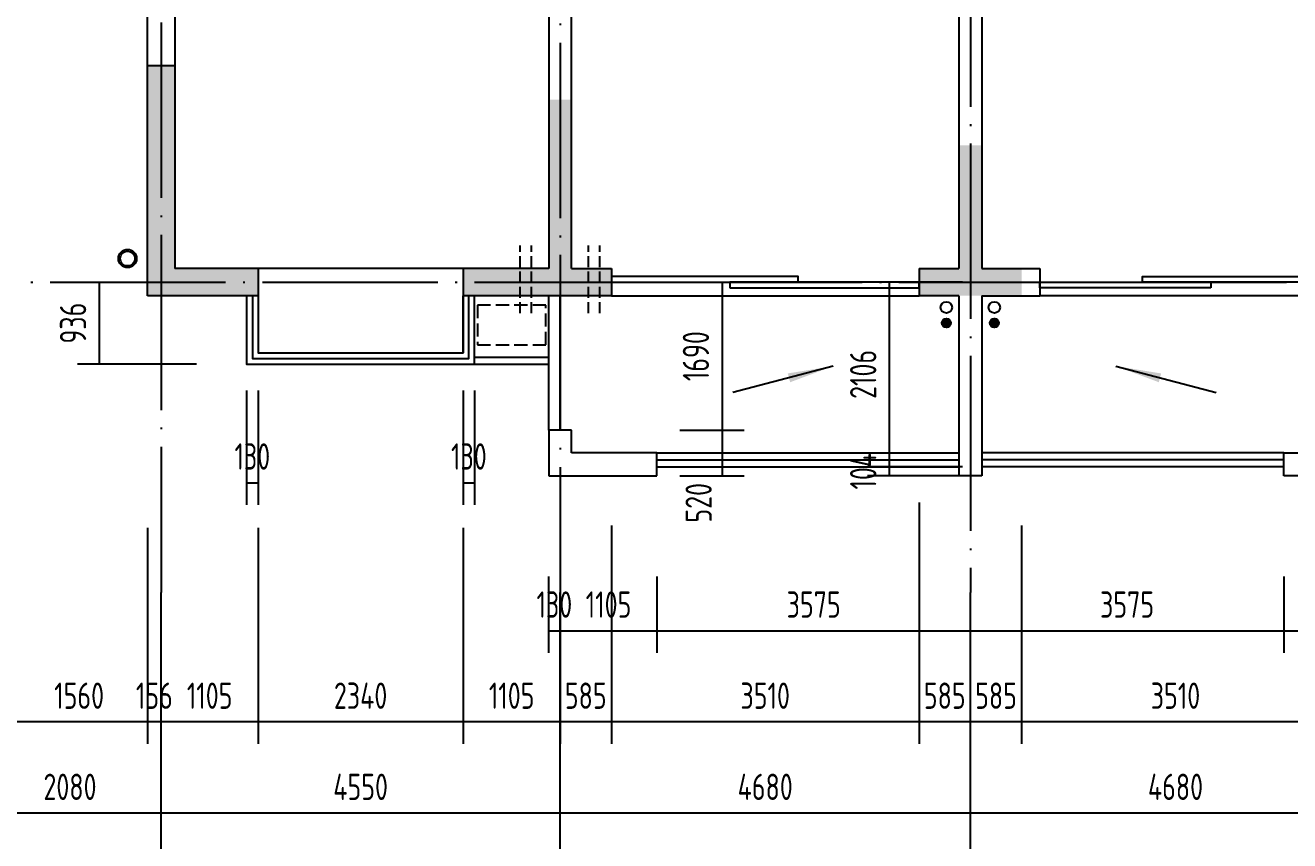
# Model space of a CAD drawing. Extents: x -726032 to 135930, y -151624 to 587044.
# Drawn here: x -688614 to -674191, y 489048 to 498352 of the extents above; entities that cross this region are included whole.
import ezdxf

# ---------------------------------------------------------------- set-up
doc = ezdxf.new("R2010")
doc.units = 0
doc.header["$LTSCALE"] = 1000
doc.header["$MEASUREMENT"] = 0
doc.linetypes.add('DASH', pattern=[0.35, 0.25, -0.1])
doc.linetypes.add('DOTE', pattern=[2.42, 2, -0.2, 0.02, -0.2])
doc.layers.get('0').update_dxf_attribs({"linetype": 'CONTINUOUS'})
doc.layers.get('DEFPOINTS').update_dxf_attribs({"color": 1, "linetype": 'CONTINUOUS'})
for name, color, linetype in [('AXIS', 245, 'CONTINUOUS'), ('COLUMN', 170, 'CONTINUOUS'), ('DOTE', 8, 'DOTE'), ('GROUND', 45, 'CONTINUOUS'), ('PUB_DIM', 245, 'CONTINUOUS'), ('ROOF', 4, 'CONTINUOUS'), ('WALL', 255, 'CONTINUOUS'), ('WINDOW', 155, 'CONTINUOUS'), ('空调', 245, 'CONTINUOUS'), ('雨水管', 20, 'CONTINUOUS')]:
    doc.layers.add(name, color=color, linetype=linetype)
doc.styles.add('DIM_FONT', font='isocp.shx', dxfattribs={"width": 0.8})
doc.dimstyles.new('AXIS', dxfattribs={"dimtxt": 300, "dimasz": 1, "dimexe": 250, "dimexo": 300, "dimgap": 150, "dimtad": 1, "dimdec": 0, "dimzin": 0, "dimdsep": 46, "dimtxsty": 'DIM_FONT', "dimcen": 0.09, "dimse1": 1, "dimse2": 1, "dimclrt": 142, "dimadec": 0, "dimazin": 0, "dimtfac": 1, "dimtdec": 0, "dimtix": 1, "dimtmove": 2, "dimatfit": 3, "dimfxl": 1, "dimtolj": 1, "dimtzin": 0, "dimarcsym": 0})
doc.dimstyles.new('DIMA', dxfattribs={"dimtxt": 300, "dimasz": 1, "dimexe": 250, "dimexo": 300, "dimgap": 150, "dimtad": 1, "dimdec": 0, "dimzin": 0, "dimdsep": 46, "dimtxsty": 'DIM_FONT', "dimcen": 0.09, "dimse1": 1, "dimclrt": 142, "dimadec": 0, "dimazin": 0, "dimtfac": 1, "dimtdec": 0, "dimtix": 1, "dimtmove": 2, "dimatfit": 3, "dimfxl": 1, "dimtolj": 1, "dimtzin": 0, "dimarcsym": 0})
doc.dimstyles.new('DIMB', dxfattribs={"dimtxt": 300, "dimasz": 1, "dimexe": 250, "dimexo": 300, "dimgap": 150, "dimtad": 1, "dimdec": 0, "dimzin": 0, "dimdsep": 46, "dimtxsty": 'DIM_FONT', "dimcen": 0.09, "dimse2": 1, "dimclrt": 142, "dimadec": 0, "dimazin": 0, "dimtfac": 1, "dimtdec": 0, "dimtix": 1, "dimtmove": 2, "dimatfit": 3, "dimfxl": 1, "dimtolj": 1, "dimtzin": 0, "dimarcsym": 0})
doc.dimstyles.new('DIMN', dxfattribs={"dimtxt": 300, "dimasz": 1, "dimexe": 250, "dimexo": 300, "dimgap": 150, "dimtad": 1, "dimdec": 0, "dimzin": 0, "dimdsep": 46, "dimtxsty": 'DIM_FONT', "dimcen": 0.09, "dimclrt": 142, "dimadec": 0, "dimazin": 0, "dimtfac": 1, "dimtdec": 0, "dimtix": 1, "dimtmove": 2, "dimatfit": 3, "dimfxl": 1, "dimtolj": 1, "dimtzin": 0, "dimarcsym": 0})

# ---------------------------------------------------------------- blocks, each defined once
blk = doc.blocks.new('*D510')
at = {"layer": 'AXIS', "color": 0, "lineweight": -2, "transparency": 16777216}
for p, q in [((-711920, 491580), (-711920, 488073)), ((-643241, 491580), (-643241, 488073)), ((-643242, 488323), (-711919, 488323))]:
    blk.add_line(p, q, dxfattribs=at)
at = {"layer": 'AXIS', "color": 0, "transparency": 16777216}
for points in [[(-711919, 488323), (-711919, 488323), (-711920, 488323)], [(-643242, 488323), (-643242, 488323), (-643241, 488323)]]:
    blk.add_solid(points, dxfattribs=at)
at = {"layer": 'DEFPOINTS', "color": 0, "transparency": 16777216}
for p in [(-711920, 491880), (-643241, 491880), (-711920, 488323)]:
    blk.add_point(p, dxfattribs=at)
at = {"layer": 'AXIS', "color": 142, "transparency": 16777216, "insert": (-677580, 488623), "char_height": 300, "attachment_point": 5, "style": 'DIM_FONT'}
blk.add_mtext('\\A1;68679', dxfattribs=at)
blk = doc.blocks.new('*D3302')
at = {"layer": 'AXIS', "color": 0, "lineweight": -2, "transparency": 16777216}
blk.add_line((-673155, 489363), (-677833, 489363), dxfattribs=at)
at = {"layer": 'AXIS', "color": 0, "transparency": 16777216}
for points in [[(-677833, 489363), (-677833, 489363), (-677834, 489363)], [(-673155, 489363), (-673155, 489363), (-673154, 489363)]]:
    blk.add_solid(points, dxfattribs=at)
at = {"layer": 'DEFPOINTS', "color": 0, "transparency": 16777216}
for p in [(-677834, 491880), (-673154, 491880), (-677834, 489363)]:
    blk.add_point(p, dxfattribs=at)
at = {"layer": 'AXIS', "color": 142, "transparency": 16777216, "insert": (-675494, 489663), "char_height": 300, "attachment_point": 5, "style": 'DIM_FONT'}
blk.add_mtext('\\A1;4680', dxfattribs=at)
blk = doc.blocks.new('*D986')
at = {"layer": 'DEFPOINTS', "color": 0, "transparency": 16777216}
for p in [(-677249, 492946), (-673739, 492946), (-677249, 490403)]:
    blk.add_point(p, dxfattribs=at)
at = {"layer": 'PUB_DIM', "color": 0, "lineweight": -2, "transparency": 16777216}
for p, q in [((-677249, 492646), (-677249, 490153)), ((-673739, 492646), (-673739, 490153)), ((-673740, 490403), (-677248, 490403))]:
    blk.add_line(p, q, dxfattribs=at)
at = {"layer": 'PUB_DIM', "color": 0, "transparency": 16777216}
for points in [[(-677248, 490403), (-677248, 490403), (-677249, 490403)], [(-673740, 490403), (-673740, 490403), (-673739, 490403)]]:
    blk.add_solid(points, dxfattribs=at)
at = {"layer": 'PUB_DIM', "color": 142, "transparency": 16777216, "insert": (-675494, 490703), "char_height": 300, "attachment_point": 5, "style": 'DIM_FONT'}
blk.add_mtext('\\A1;3510', dxfattribs=at)
blk = doc.blocks.new('*D2240')
at = {"layer": 'DEFPOINTS', "color": 0, "transparency": 16777216}
for p in [(-677834, 492363), (-674259, 492363), (-674259, 491443)]:
    blk.add_point(p, dxfattribs=at)
at = {"layer": 'PUB_DIM', "color": 0, "lineweight": -2, "transparency": 16777216}
for p, q in [((-674259, 492063), (-674259, 491193)), ((-677833, 491443), (-674260, 491443))]:
    blk.add_line(p, q, dxfattribs=at)
at = {"layer": 'PUB_DIM', "color": 0, "transparency": 16777216}
for points in [[(-677833, 491443), (-677833, 491443), (-677834, 491443)], [(-674260, 491443), (-674260, 491443), (-674259, 491443)]]:
    blk.add_solid(points, dxfattribs=at)
at = {"layer": 'PUB_DIM', "color": 142, "transparency": 16777216, "insert": (-676046, 491743), "char_height": 300, "attachment_point": 5, "style": 'DIM_FONT'}
blk.add_mtext('\\A1;3575', dxfattribs=at)
blk = doc.blocks.new('*D3309')
at = {"layer": 'AXIS', "color": 0, "lineweight": -2, "transparency": 16777216}
blk.add_line((-687065, 489363), (-689143, 489363), dxfattribs=at)
at = {"layer": 'AXIS', "color": 0, "transparency": 16777216}
for points in [[(-689143, 489363), (-689143, 489363), (-689144, 489363)], [(-687065, 489363), (-687065, 489363), (-687064, 489363)]]:
    blk.add_solid(points, dxfattribs=at)
at = {"layer": 'DEFPOINTS', "color": 0, "transparency": 16777216}
for p in [(-689144, 491880), (-687064, 491880), (-689144, 489363)]:
    blk.add_point(p, dxfattribs=at)
at = {"layer": 'AXIS', "color": 142, "transparency": 16777216, "insert": (-688104, 489663), "char_height": 300, "attachment_point": 5, "style": 'DIM_FONT'}
blk.add_mtext('\\A1;2080', dxfattribs=at)
blk = doc.blocks.new('*D999')
at = {"layer": 'DEFPOINTS', "color": 0, "transparency": 16777216}
for p in [(-688780, 492920), (-687220, 492920), (-688780, 490403)]:
    blk.add_point(p, dxfattribs=at)
at = {"layer": 'PUB_DIM', "color": 0, "lineweight": -2, "transparency": 16777216}
for p, q in [((-688780, 492620), (-688780, 490153)), ((-687220, 492620), (-687220, 490153)), ((-687221, 490403), (-688779, 490403))]:
    blk.add_line(p, q, dxfattribs=at)
at = {"layer": 'PUB_DIM', "color": 0, "transparency": 16777216}
for points in [[(-688779, 490403), (-688779, 490403), (-688780, 490403)], [(-687221, 490403), (-687221, 490403), (-687220, 490403)]]:
    blk.add_solid(points, dxfattribs=at)
at = {"layer": 'PUB_DIM', "color": 142, "transparency": 16777216, "insert": (-688000, 490703), "char_height": 300, "attachment_point": 5, "style": 'DIM_FONT'}
blk.add_mtext('\\A1;1560', dxfattribs=at)
blk = doc.blocks.new('*D3710')
at = {"layer": 'DEFPOINTS', "color": 0, "transparency": 16777216}
for p in [(-677834, 493206), (-677249, 492946), (-677834, 490403)]:
    blk.add_point(p, dxfattribs=at)
at = {"layer": 'PUB_DIM', "color": 0, "lineweight": -2, "transparency": 16777216}
for p, q in [((-677249, 492646), (-677249, 490153)), ((-677835, 490403), (-677836, 490403)), ((-677249, 490403), (-677834, 490403)), ((-677248, 490403), (-677247, 490403))]:
    blk.add_line(p, q, dxfattribs=at)
at = {"layer": 'PUB_DIM', "color": 0, "transparency": 16777216}
for points in [[(-677835, 490403), (-677835, 490403), (-677834, 490403)], [(-677248, 490403), (-677248, 490403), (-677249, 490403)]]:
    blk.add_solid(points, dxfattribs=at)
at = {"layer": 'PUB_DIM', "color": 142, "transparency": 16777216, "insert": (-677541, 490703), "char_height": 300, "attachment_point": 5, "style": 'DIM_FONT'}
blk.add_mtext('\\A1;585', dxfattribs=at)
blk = doc.blocks.new('*D2251')
at = {"layer": 'DEFPOINTS', "color": 0, "transparency": 16777216}
for p in [(-678419, 493206), (-677834, 493206), (-678419, 490403)]:
    blk.add_point(p, dxfattribs=at)
at = {"layer": 'PUB_DIM', "color": 0, "lineweight": -2, "transparency": 16777216}
for p, q in [((-678419, 492906), (-678419, 490153)), ((-678420, 490403), (-678421, 490403)), ((-677834, 490403), (-678419, 490403)), ((-677833, 490403), (-677832, 490403))]:
    blk.add_line(p, q, dxfattribs=at)
at = {"layer": 'PUB_DIM', "color": 0, "transparency": 16777216}
for points in [[(-678420, 490403), (-678420, 490403), (-678419, 490403)], [(-677833, 490403), (-677833, 490403), (-677834, 490403)]]:
    blk.add_solid(points, dxfattribs=at)
at = {"layer": 'PUB_DIM', "color": 142, "transparency": 16777216, "insert": (-678126, 490703), "char_height": 300, "attachment_point": 5, "style": 'DIM_FONT'}
blk.add_mtext('\\A1;585', dxfattribs=at)
blk = doc.blocks.new('*D1006')
at = {"layer": 'DEFPOINTS', "color": 0, "transparency": 16777216}
for p in [(-682514, 492946), (-681929, 492946), (-682514, 490403)]:
    blk.add_point(p, dxfattribs=at)
at = {"layer": 'PUB_DIM', "color": 0, "lineweight": -2, "transparency": 16777216}
for p, q in [((-682514, 492646), (-682514, 490153)), ((-681929, 492646), (-681929, 490153)), ((-682515, 490403), (-682516, 490403)), ((-681929, 490403), (-682514, 490403)), ((-681928, 490403), (-681927, 490403))]:
    blk.add_line(p, q, dxfattribs=at)
at = {"layer": 'PUB_DIM', "color": 0, "transparency": 16777216}
for points in [[(-682515, 490403), (-682515, 490403), (-682514, 490403)], [(-681928, 490403), (-681928, 490403), (-681929, 490403)]]:
    blk.add_solid(points, dxfattribs=at)
at = {"layer": 'PUB_DIM', "color": 142, "transparency": 16777216, "insert": (-682221, 490703), "char_height": 300, "attachment_point": 5, "style": 'DIM_FONT'}
blk.add_mtext('\\A1;585', dxfattribs=at)
blk = doc.blocks.new('*D2252')
at = {"layer": 'DEFPOINTS', "color": 0, "transparency": 16777216}
for p in [(-682514, 492363), (-681409, 492363), (-681409, 491443)]:
    blk.add_point(p, dxfattribs=at)
at = {"layer": 'PUB_DIM', "color": 0, "lineweight": -2, "transparency": 16777216}
for p, q in [((-681409, 492063), (-681409, 491193)), ((-682513, 491443), (-681410, 491443))]:
    blk.add_line(p, q, dxfattribs=at)
at = {"layer": 'PUB_DIM', "color": 0, "transparency": 16777216}
for points in [[(-682513, 491443), (-682513, 491443), (-682514, 491443)], [(-681410, 491443), (-681410, 491443), (-681409, 491443)]]:
    blk.add_solid(points, dxfattribs=at)
at = {"layer": 'PUB_DIM', "color": 142, "transparency": 16777216, "insert": (-681961, 491743), "char_height": 300, "attachment_point": 5, "style": 'DIM_FONT'}
blk.add_mtext('\\A1;1105', dxfattribs=at)
blk = doc.blocks.new('*D3711')
at = {"layer": 'DEFPOINTS', "color": 0, "transparency": 16777216}
for p in [(-682644, 492363), (-682514, 492363), (-682514, 491443)]:
    blk.add_point(p, dxfattribs=at)
at = {"layer": 'PUB_DIM', "color": 0, "lineweight": -2, "transparency": 16777216}
for p, q in [((-682644, 492063), (-682644, 491193)), ((-682645, 491443), (-682646, 491443)), ((-682644, 491443), (-682514, 491443)), ((-682513, 491443), (-682512, 491443))]:
    blk.add_line(p, q, dxfattribs=at)
at = {"layer": 'PUB_DIM', "color": 0, "transparency": 16777216}
for points in [[(-682645, 491443), (-682645, 491443), (-682644, 491443)], [(-682513, 491443), (-682513, 491443), (-682514, 491443)]]:
    blk.add_solid(points, dxfattribs=at)
at = {"layer": 'PUB_DIM', "color": 142, "transparency": 16777216, "insert": (-682579, 491743), "char_height": 300, "attachment_point": 5, "style": 'DIM_FONT'}
blk.add_mtext('\\A1;130', dxfattribs=at)
blk = doc.blocks.new('*D3313')
at = {"layer": 'AXIS', "color": 0, "lineweight": -2, "transparency": 16777216}
blk.add_line((-677835, 489363), (-682513, 489363), dxfattribs=at)
at = {"layer": 'AXIS', "color": 0, "transparency": 16777216}
for points in [[(-682513, 489363), (-682513, 489363), (-682514, 489363)], [(-677835, 489363), (-677835, 489363), (-677834, 489363)]]:
    blk.add_solid(points, dxfattribs=at)
at = {"layer": 'DEFPOINTS', "color": 0, "transparency": 16777216}
for p in [(-682514, 491880), (-677834, 491880), (-682514, 489363)]:
    blk.add_point(p, dxfattribs=at)
at = {"layer": 'AXIS', "color": 142, "transparency": 16777216, "insert": (-680174, 489663), "char_height": 300, "attachment_point": 5, "style": 'DIM_FONT'}
blk.add_mtext('\\A1;4680', dxfattribs=at)
blk = doc.blocks.new('*D1007')
at = {"layer": 'DEFPOINTS', "color": 0, "transparency": 16777216}
for p in [(-678419, 493206), (-681929, 492946), (-681929, 490403)]:
    blk.add_point(p, dxfattribs=at)
at = {"layer": 'PUB_DIM', "color": 0, "lineweight": -2, "transparency": 16777216}
for p, q in [((-678419, 492906), (-678419, 490153)), ((-681929, 492646), (-681929, 490153)), ((-678420, 490403), (-681928, 490403))]:
    blk.add_line(p, q, dxfattribs=at)
at = {"layer": 'PUB_DIM', "color": 0, "transparency": 16777216}
for points in [[(-681928, 490403), (-681928, 490403), (-681929, 490403)], [(-678420, 490403), (-678420, 490403), (-678419, 490403)]]:
    blk.add_solid(points, dxfattribs=at)
at = {"layer": 'PUB_DIM', "color": 142, "transparency": 16777216, "insert": (-680174, 490703), "char_height": 300, "attachment_point": 5, "style": 'DIM_FONT'}
blk.add_mtext('\\A1;3510', dxfattribs=at)
blk = doc.blocks.new('*D3712')
at = {"layer": 'DEFPOINTS', "color": 0, "transparency": 16777216}
for p in [(-681409, 492363), (-677834, 492363), (-677834, 491443)]:
    blk.add_point(p, dxfattribs=at)
at = {"layer": 'PUB_DIM', "color": 0, "lineweight": -2, "transparency": 16777216}
for p, q in [((-681409, 492063), (-681409, 491193)), ((-681408, 491443), (-677835, 491443))]:
    blk.add_line(p, q, dxfattribs=at)
at = {"layer": 'PUB_DIM', "color": 0, "transparency": 16777216}
for points in [[(-681408, 491443), (-681408, 491443), (-681409, 491443)], [(-677835, 491443), (-677835, 491443), (-677834, 491443)]]:
    blk.add_solid(points, dxfattribs=at)
at = {"layer": 'PUB_DIM', "color": 142, "transparency": 16777216, "insert": (-679621, 491743), "char_height": 300, "attachment_point": 5, "style": 'DIM_FONT'}
blk.add_mtext('\\A1;3575', dxfattribs=at)
blk = doc.blocks.new('*D1008')
at = {"layer": 'DEFPOINTS', "color": 0, "transparency": 16777216}
for p in [(-683619, 494486), (-683489, 494486), (-683489, 493132)]:
    blk.add_point(p, dxfattribs=at)
at = {"layer": 'PUB_DIM', "color": 0, "lineweight": -2, "transparency": 16777216}
for p, q in [((-683619, 494186), (-683619, 492882)), ((-683489, 494186), (-683489, 492882)), ((-683620, 493132), (-683621, 493132)), ((-683619, 493132), (-683489, 493132)), ((-683488, 493132), (-683487, 493132))]:
    blk.add_line(p, q, dxfattribs=at)
at = {"layer": 'PUB_DIM', "color": 0, "transparency": 16777216}
for points in [[(-683620, 493132), (-683620, 493132), (-683619, 493132)], [(-683488, 493132), (-683488, 493132), (-683489, 493132)]]:
    blk.add_solid(points, dxfattribs=at)
at = {"layer": 'PUB_DIM', "color": 142, "transparency": 16777216, "insert": (-683554, 493432), "char_height": 300, "attachment_point": 5, "style": 'DIM_FONT'}
blk.add_mtext('\\A1;130', dxfattribs=at)
blk = doc.blocks.new('*D1009')
at = {"layer": 'DEFPOINTS', "color": 0, "transparency": 16777216}
for p in [(-685959, 492920), (-683619, 492920), (-685959, 490403)]:
    blk.add_point(p, dxfattribs=at)
at = {"layer": 'PUB_DIM', "color": 0, "lineweight": -2, "transparency": 16777216}
for p, q in [((-685959, 492620), (-685959, 490153)), ((-683619, 492620), (-683619, 490153)), ((-683620, 490403), (-685958, 490403))]:
    blk.add_line(p, q, dxfattribs=at)
at = {"layer": 'PUB_DIM', "color": 0, "transparency": 16777216}
for points in [[(-685958, 490403), (-685958, 490403), (-685959, 490403)], [(-683620, 490403), (-683620, 490403), (-683619, 490403)]]:
    blk.add_solid(points, dxfattribs=at)
at = {"layer": 'PUB_DIM', "color": 142, "transparency": 16777216, "insert": (-684789, 490703), "char_height": 300, "attachment_point": 5, "style": 'DIM_FONT'}
blk.add_mtext('\\A1;2340', dxfattribs=at)
blk = doc.blocks.new('*D1010')
at = {"layer": 'DEFPOINTS', "color": 0, "transparency": 16777216}
for p in [(-686089, 494486), (-685959, 494486), (-685959, 493132)]:
    blk.add_point(p, dxfattribs=at)
at = {"layer": 'PUB_DIM', "color": 0, "lineweight": -2, "transparency": 16777216}
for p, q in [((-686089, 494186), (-686089, 492882)), ((-685959, 494186), (-685959, 492882)), ((-686090, 493132), (-686091, 493132)), ((-686089, 493132), (-685959, 493132)), ((-685958, 493132), (-685957, 493132))]:
    blk.add_line(p, q, dxfattribs=at)
at = {"layer": 'PUB_DIM', "color": 0, "transparency": 16777216}
for points in [[(-686090, 493132), (-686090, 493132), (-686089, 493132)], [(-685958, 493132), (-685958, 493132), (-685959, 493132)]]:
    blk.add_solid(points, dxfattribs=at)
at = {"layer": 'PUB_DIM', "color": 142, "transparency": 16777216, "insert": (-686024, 493432), "char_height": 300, "attachment_point": 5, "style": 'DIM_FONT'}
blk.add_mtext('\\A1;130', dxfattribs=at)
blk = doc.blocks.new('*D2253')
at = {"layer": 'DEFPOINTS', "color": 0, "transparency": 16777216}
for p in [(-687220, 492920), (-687064, 492920), (-687220, 490403)]:
    blk.add_point(p, dxfattribs=at)
at = {"layer": 'PUB_DIM', "color": 0, "lineweight": -2, "transparency": 16777216}
for p, q in [((-687220, 492620), (-687220, 490153)), ((-687221, 490403), (-687222, 490403)), ((-687064, 490403), (-687220, 490403)), ((-687063, 490403), (-687062, 490403))]:
    blk.add_line(p, q, dxfattribs=at)
at = {"layer": 'PUB_DIM', "color": 0, "transparency": 16777216}
for points in [[(-687221, 490403), (-687221, 490403), (-687220, 490403)], [(-687063, 490403), (-687063, 490403), (-687064, 490403)]]:
    blk.add_solid(points, dxfattribs=at)
at = {"layer": 'PUB_DIM', "color": 142, "transparency": 16777216, "insert": (-687142, 490703), "char_height": 300, "attachment_point": 5, "style": 'DIM_FONT'}
blk.add_mtext('\\A1;156', dxfattribs=at)
blk = doc.blocks.new('*D3713')
at = {"layer": 'DEFPOINTS', "color": 0, "transparency": 16777216}
for p in [(-687064, 492920), (-685959, 492920), (-687064, 490403)]:
    blk.add_point(p, dxfattribs=at)
at = {"layer": 'PUB_DIM', "color": 0, "lineweight": -2, "transparency": 16777216}
for p, q in [((-685959, 492620), (-685959, 490153)), ((-685960, 490403), (-687063, 490403))]:
    blk.add_line(p, q, dxfattribs=at)
at = {"layer": 'PUB_DIM', "color": 0, "transparency": 16777216}
for points in [[(-687063, 490403), (-687063, 490403), (-687064, 490403)], [(-685960, 490403), (-685960, 490403), (-685959, 490403)]]:
    blk.add_solid(points, dxfattribs=at)
at = {"layer": 'PUB_DIM', "color": 142, "transparency": 16777216, "insert": (-686511, 490703), "char_height": 300, "attachment_point": 5, "style": 'DIM_FONT'}
blk.add_mtext('\\A1;1105', dxfattribs=at)
blk = doc.blocks.new('*D3714')
at = {"layer": 'DEFPOINTS', "color": 0, "transparency": 16777216}
for p in [(-687769, 495422), (-686361, 495422), (-686361, 494486)]:
    blk.add_point(p, dxfattribs=at)
at = {"layer": 'PUB_DIM', "color": 0, "lineweight": -2, "transparency": 16777216}
for p, q in [((-687769, 494487), (-687769, 495421)), ((-686661, 494486), (-688019, 494486))]:
    blk.add_line(p, q, dxfattribs=at)
at = {"layer": 'PUB_DIM', "color": 0, "transparency": 16777216}
for points in [[(-687769, 495421), (-687768, 495421), (-687769, 495422)], [(-687769, 494487), (-687768, 494487), (-687769, 494486)]]:
    blk.add_solid(points, dxfattribs=at)
at = {"layer": 'PUB_DIM', "color": 142, "transparency": 16777216, "insert": (-688069, 494954), "char_height": 300, "attachment_point": 5, "rotation": 90, "style": 'DIM_FONT'}
blk.add_mtext('\\A1;936', dxfattribs=at)
blk = doc.blocks.new('*D2254')
at = {"layer": 'DEFPOINTS', "color": 0, "transparency": 16777216}
for p in [(-683619, 492920), (-682514, 492946), (-683619, 490403)]:
    blk.add_point(p, dxfattribs=at)
at = {"layer": 'PUB_DIM', "color": 0, "lineweight": -2, "transparency": 16777216}
for p, q in [((-683619, 492620), (-683619, 490153)), ((-682515, 490403), (-683618, 490403))]:
    blk.add_line(p, q, dxfattribs=at)
at = {"layer": 'PUB_DIM', "color": 0, "transparency": 16777216}
for points in [[(-683618, 490403), (-683618, 490403), (-683619, 490403)], [(-682515, 490403), (-682515, 490403), (-682514, 490403)]]:
    blk.add_solid(points, dxfattribs=at)
at = {"layer": 'PUB_DIM', "color": 142, "transparency": 16777216, "insert": (-683066, 490703), "char_height": 300, "attachment_point": 5, "style": 'DIM_FONT'}
blk.add_mtext('\\A1;1105', dxfattribs=at)
blk = doc.blocks.new('*D3314')
at = {"layer": 'AXIS', "color": 0, "lineweight": -2, "transparency": 16777216}
blk.add_line((-682515, 489363), (-687063, 489363), dxfattribs=at)
at = {"layer": 'AXIS', "color": 0, "transparency": 16777216}
for points in [[(-687063, 489363), (-687063, 489363), (-687064, 489363)], [(-682515, 489363), (-682515, 489363), (-682514, 489363)]]:
    blk.add_solid(points, dxfattribs=at)
at = {"layer": 'DEFPOINTS', "color": 0, "transparency": 16777216}
for p in [(-687064, 491880), (-682514, 491880), (-687064, 489363)]:
    blk.add_point(p, dxfattribs=at)
at = {"layer": 'AXIS', "color": 142, "transparency": 16777216, "insert": (-684789, 489663), "char_height": 300, "attachment_point": 5, "style": 'DIM_FONT'}
blk.add_mtext('\\A1;4550', dxfattribs=at)
blk = doc.blocks.new('*D3722')
at = {"layer": 'DEFPOINTS', "color": 0, "transparency": 16777216}
for p in [(-674259, 492363), (-673154, 492363), (-673154, 491443)]:
    blk.add_point(p, dxfattribs=at)
at = {"layer": 'PUB_DIM', "color": 0, "lineweight": -2, "transparency": 16777216}
for p, q in [((-674259, 492063), (-674259, 491193)), ((-674258, 491443), (-673155, 491443))]:
    blk.add_line(p, q, dxfattribs=at)
at = {"layer": 'PUB_DIM', "color": 0, "transparency": 16777216}
for points in [[(-674258, 491443), (-674258, 491443), (-674259, 491443)], [(-673155, 491443), (-673155, 491443), (-673154, 491443)]]:
    blk.add_solid(points, dxfattribs=at)
at = {"layer": 'PUB_DIM', "color": 142, "transparency": 16777216, "insert": (-673706, 491743), "char_height": 300, "attachment_point": 5, "style": 'DIM_FONT'}
blk.add_mtext('\\A1;1105', dxfattribs=at)
blk = doc.blocks.new('_ARROW')
blk.add_solid([(0, 0), (-1, 0.1), (-1, -0.1)])
blk = doc.blocks.new('*D3947')
at = {"layer": 'DEFPOINTS', "color": 0, "transparency": 16777216}
for p in [(-678756, 495422), (-677622, 495422), (-677622, 493316)]:
    blk.add_point(p, dxfattribs=at)
at = {"layer": 'PUB_DIM', "color": 0, "lineweight": -2, "transparency": 16777216}
for p, q in [((-677922, 495422), (-679006, 495422)), ((-678756, 493317), (-678756, 495421)), ((-677922, 493316), (-679006, 493316))]:
    blk.add_line(p, q, dxfattribs=at)
at = {"layer": 'PUB_DIM', "color": 0, "transparency": 16777216}
for points in [[(-678756, 495421), (-678756, 495421), (-678756, 495422)], [(-678756, 493317), (-678756, 493317), (-678756, 493316)]]:
    blk.add_solid(points, dxfattribs=at)
at = {"layer": 'PUB_DIM', "color": 142, "transparency": 16777216, "insert": (-679056, 494369), "char_height": 300, "attachment_point": 5, "rotation": 90, "style": 'DIM_FONT'}
blk.add_mtext('\\A1;2106', dxfattribs=at)
blk = doc.blocks.new('*D3948')
at = {"layer": 'DEFPOINTS', "color": 0, "transparency": 16777216}
for p in [(-678756, 493316), (-677622, 493316), (-677622, 493212)]:
    blk.add_point(p, dxfattribs=at)
at = {"layer": 'PUB_DIM', "color": 0, "lineweight": -2, "transparency": 16777216}
for p, q in [((-677922, 493316), (-679006, 493316)), ((-678756, 493317), (-678756, 493318)), ((-678756, 493212), (-678756, 493316)), ((-677922, 493212), (-679006, 493212)), ((-678756, 493211), (-678756, 493210))]:
    blk.add_line(p, q, dxfattribs=at)
at = {"layer": 'PUB_DIM', "color": 0, "transparency": 16777216}
for points in [[(-678756, 493317), (-678756, 493317), (-678756, 493316)], [(-678756, 493211), (-678756, 493211), (-678756, 493212)]]:
    blk.add_solid(points, dxfattribs=at)
at = {"layer": 'PUB_DIM', "color": 142, "transparency": 16777216, "insert": (-679056, 493264), "char_height": 300, "attachment_point": 5, "rotation": 90, "style": 'DIM_FONT'}
blk.add_mtext('\\A1;104', dxfattribs=at)
blk = doc.blocks.new('*D3945')
at = {"layer": 'DEFPOINTS', "color": 0, "transparency": 16777216}
for p in [(-681446, 493732), (-681446, 493212), (-680664, 493212)]:
    blk.add_point(p, dxfattribs=at)
at = {"layer": 'PUB_DIM', "color": 0, "lineweight": -2, "transparency": 16777216}
for p, q in [((-681146, 493732), (-680414, 493732)), ((-680664, 493731), (-680664, 493213)), ((-681146, 493212), (-680414, 493212))]:
    blk.add_line(p, q, dxfattribs=at)
at = {"layer": 'PUB_DIM', "color": 0, "transparency": 16777216}
for points in [[(-680664, 493731), (-680664, 493731), (-680664, 493732)], [(-680664, 493213), (-680664, 493213), (-680664, 493212)]]:
    blk.add_solid(points, dxfattribs=at)
at = {"layer": 'PUB_DIM', "color": 142, "transparency": 16777216, "insert": (-680933, 492904), "char_height": 300, "attachment_point": 5, "rotation": 90, "style": 'DIM_FONT'}
blk.add_mtext('\\A1;520', dxfattribs=at)
blk = doc.blocks.new('*D3946')
at = {"layer": 'DEFPOINTS', "color": 0, "transparency": 16777216}
for p in [(-681628, 495422), (-681446, 493732), (-680664, 493732)]:
    blk.add_point(p, dxfattribs=at)
at = {"layer": 'PUB_DIM', "color": 0, "lineweight": -2, "transparency": 16777216}
for p, q in [((-681328, 495422), (-680414, 495422)), ((-680664, 495421), (-680664, 493733)), ((-681146, 493732), (-680414, 493732))]:
    blk.add_line(p, q, dxfattribs=at)
at = {"layer": 'PUB_DIM', "color": 0, "transparency": 16777216}
for points in [[(-680664, 495421), (-680664, 495421), (-680664, 495422)], [(-680664, 493733), (-680664, 493733), (-680664, 493732)]]:
    blk.add_solid(points, dxfattribs=at)
at = {"layer": 'PUB_DIM', "color": 142, "transparency": 16777216, "insert": (-680964, 494577), "char_height": 300, "attachment_point": 5, "rotation": 90, "style": 'DIM_FONT'}
blk.add_mtext('\\A1;1690', dxfattribs=at)

msp = doc.modelspace()

# ---------------------------------------------------------------- hatches: boundary and pattern name
at = {"layer": '雨水管'}
h = msp.add_hatch(dxfattribs=at)
h.set_pattern_fill('ANSI31', color=256, scale=130, style=0)
h.set_pattern_definition([(45, (-1198863.375, 836987.842), (-11.4904852, 11.4904852), [])])
h.paths.add_polyline_path([(-678159.6, 494956.1, 1), (-678055.6, 494956.1, 1)])
h = msp.add_hatch(dxfattribs=at)
h.set_pattern_fill('ANSI31', color=256, scale=130, style=0)
h.set_pattern_definition([(135, (-156804.36, 836987.842), (11.4904852, 11.4904852), [])])
h.paths.add_polyline_path([(-677612.2, 494956.1, 1), (-677508.2, 494956.1, 1)])

# ---------------------------------------------------------------- linework, layer by layer
at = {"layer": 'AXIS'}
for p, q in [((-687063.9, 487802.9), (-687063.9, 491880.4)), ((-682513.9, 487802.9), (-682513.9, 491880.4)), ((-677833.9, 487802.9), (-677833.9, 491880.4))]:
    msp.add_line(p, q, dxfattribs=at)
at = {"layer": 'COLUMN'}
for points in [[(-687219.9, 497892.4), (-687219.9, 495266.4), (-686907.9, 497892.4), (-686907.9, 495578.4)], [(-682643.9, 497502.4), (-682643.9, 495578.4), (-682383.9, 497502.4), (-682383.9, 495578.4)], [(-677963.9, 495578.4), (-677963.9, 496982.4), (-677703.9, 495578.4), (-677703.9, 496982.4)], [(-687219.9, 495266.4), (-686907.9, 495578.4), (-685958.9, 495266.4), (-685958.9, 495578.4)], [(-683618.9, 495578.4), (-683618.9, 495266.4), (-681928.9, 495578.4), (-681928.9, 495266.4)], [(-678418.9, 495578.4), (-678418.9, 495266.4), (-677248.9, 495578.4), (-677248.9, 495266.4)]]:
    msp.add_solid(points, dxfattribs=at)
at = {"layer": 'DOTE'}
for p, q in [((-682513.9, 522352), (-682513.9, 491880.4)), ((-677833.9, 504262.4), (-677833.9, 491880.4)), ((-687063.9, 503222.4), (-687063.9, 491880.4)), ((-712529.2, 495422.4), (-642897.4, 495422.4))]:
    msp.add_line(p, q, dxfattribs=at)
at = {"layer": 'GROUND'}
for p, q in [((-681928.9, 495266.4), (-678418.9, 495266.4)), ((-673920.9, 495266.4), (-677040.9, 495266.4))]:
    msp.add_line(p, q, dxfattribs=at)
at = {"layer": 'ROOF'}
for p, q in [((-682643.9, 493732.2), (-682643.9, 495266.4)), ((-682513.9, 493732.2), (-682513.9, 495266.4)), ((-683488.9, 494564.4), (-682643.9, 494564.4)), ((-683488.9, 494486.4), (-682643.9, 494486.4))]:
    msp.add_line(p, q, dxfattribs=at)
for points in [[(-681408.9, 493472.2), (-677963.9, 493472.2)], [(-674258.9, 493472.2), (-677703.9, 493472.2)], [(-681408.9, 493394.2), (-677963.9, 493394.2)], [(-681408.9, 493316.2), (-677963.9, 493316.2)], [(-674258.9, 493394.2), (-677703.9, 493394.2)], [(-674258.9, 493316.2), (-677703.9, 493316.2)]]:
    msp.add_lwpolyline(points, dxfattribs=at)
at = {"layer": 'WALL'}
for p, q in [((-687219.9, 495266.4), (-687219.9, 502052.4)), ((-682383.9, 495578.4), (-682383.9, 501766.4)), ((-677963.9, 501454.4), (-677963.9, 495578.4)), ((-677703.9, 501454.4), (-677703.9, 495578.4)), ((-686907.9, 500674.4), (-686907.9, 495578.4)), ((-682643.9, 500674.4), (-682643.9, 495578.4)), ((-687219.9, 497892.4), (-686907.9, 497892.4)), ((-685958.9, 495578.4), (-686907.9, 495578.4)), ((-685958.9, 495578.4), (-685958.9, 495266.4)), ((-683618.9, 495578.4), (-683618.9, 495266.4)), ((-682643.9, 495578.4), (-683618.9, 495578.4)), ((-682383.9, 495578.4), (-681928.9, 495578.4)), ((-681928.9, 495578.4), (-681928.9, 495266.4)), ((-678418.9, 495578.4), (-677963.9, 495578.4)), ((-678418.9, 495578.4), (-678418.9, 495266.4)), ((-677703.9, 495578.4), (-677040.9, 495578.4)), ((-677040.9, 495578.4), (-677040.9, 495266.4)), ((-685958.9, 495266.4), (-687219.9, 495266.4)), ((-681928.9, 495266.4), (-683618.9, 495266.4)), ((-677963.9, 495266.4), (-678418.9, 495266.4)), ((-677963.9, 495266.4), (-677963.9, 493212.4)), ((-677703.9, 495266.4), (-677040.9, 495266.4)), ((-677703.9, 495266.4), (-677703.9, 493212.4)), ((-677703.9, 493212.4), (-677963.9, 493212.4))]:
    msp.add_line(p, q, dxfattribs=at)
at = {"layer": 'WALL', "color": 255}
for p, q in [((-682643.9, 493732.2), (-682643.9, 493212.2)), ((-682383.9, 493472.2), (-682383.9, 493732.2)), ((-681408.9, 493472.2), (-682383.9, 493472.2)), ((-681408.9, 493212.2), (-681408.9, 493472.2)), ((-674258.9, 493212.2), (-674258.9, 493472.2)), ((-674258.9, 493472.2), (-673283.9, 493472.2)), ((-682643.9, 493212.2), (-681408.9, 493212.2)), ((-673023.9, 493212.2), (-674258.9, 493212.2))]:
    msp.add_line(p, q, dxfattribs=at)
at = {"layer": 'WALL', "color": 0}
msp.add_line((-682383.9, 493732.2), (-682643.9, 493732.2), dxfattribs=at)
at = {"layer": 'WINDOW'}
msp.add_line((-683618.9, 495578.4), (-685958.9, 495578.4), dxfattribs=at)
for points in [[(-681928.9, 495422.4), (-679796.9, 495422.4), (-679796.9, 495487.4), (-681928.9, 495487.4)], [(-673920.9, 495422.4), (-675870.9, 495422.4), (-675870.9, 495487.4), (-673920.9, 495487.4)], [(-680576.9, 495357.4), (-678418.9, 495357.4), (-678418.9, 495422.4), (-680576.9, 495422.4)], [(-675090.9, 495357.4), (-677040.9, 495357.4), (-677040.9, 495422.4), (-675090.9, 495422.4)]]:
    msp.add_lwpolyline(points, close=True, dxfattribs=at)
for points in [[(-686088.9, 495266.4), (-686088.9, 494486.4), (-683488.9, 494486.4), (-683488.9, 495266.4)], [(-686023.9, 495266.4), (-686023.9, 494551.4), (-683553.9, 494551.4), (-683553.9, 495266.4)], [(-685958.9, 495266.4), (-685958.9, 494616.4), (-683618.9, 494616.4), (-683618.9, 495266.4)], [(-683618.9, 495266.4), (-683618.9, 494616.4)]]:
    msp.add_lwpolyline(points, dxfattribs=at)
at = {"layer": '空调', "linetype": 'DASH', "ltscale": 0.5}
for p, q in [((-682968.9, 495066.7), (-682968.9, 495840.5)), ((-682838.9, 495066.7), (-682838.9, 495840.5)), ((-682188.9, 495066.7), (-682188.9, 495840.5)), ((-682058.9, 495066.7), (-682058.9, 495840.5))]:
    msp.add_line(p, q, dxfattribs=at)
at = {"layer": '空调', "linetype": 'DASH', "ltscale": 0.6}
msp.add_lwpolyline([(-683455.7, 494705), (-682675.7, 494705), (-682675.7, 495160), (-683455.7, 495160)], close=True, dxfattribs=at)
at = {"layer": '雨水管'}
for points in [[(-679400.1, 494462.8), (-680542.1, 494160.8)], [(-676173.3, 494462.8), (-675031.3, 494160.8)]]:
    msp.add_lwpolyline(points, dxfattribs=at)
for centre, radius in [((-687447.5, 495690.8), 104), ((-687447.5, 495690.8), 84.5), ((-678107.6, 495133.7), 65), ((-677560.2, 495133.7), 65), ((-678107.6, 494956.1), 52), ((-677560.2, 494956.1), 52)]:
    msp.add_circle(centre, radius, dxfattribs=at)

# ---------------------------------------------------------------- block references
for p, xscale, yscale, zscale, rotation in [((-679400.1, 494462.8), 519.9999999999976, 519.9999999999976, 519.9999999999976, 14.8153817559993), ((-676173.3, 494462.8), -519.9999999999974, 520, 520, 345.1846182440007)]:
    msp.add_blockref('_ARROW', p, dxfattribs=dict(at, xscale=xscale, yscale=yscale, zscale=zscale, rotation=rotation))

# ---------------------------------------------------------------- dimensions: what is measured, and where the dimension line sits
at = {"layer": 'AXIS'}
dim = msp.add_aligned_dim(p1=(-643240.9, 491880.4), p2=(-711919.9, 491880.4), distance=3557.4, dimstyle='DIMN', dxfattribs=at)
dim.commit()
dim.dimension.update_dxf_attribs({"geometry": '*D510', "text_midpoint": (-677580.4, 488622.9)})
for base, p1, p2, picture, middle in [((-689143.9, 489362.9), (-687063.9, 491880.4), (-689143.9, 491880.4), '*D3309', (-688103.9, 489663)), ((-687063.9, 489362.9), (-682513.9, 491880.4), (-687063.9, 491880.4), '*D3314', (-684788.9, 489662.9)), ((-682513.9, 489362.9), (-677833.9, 491880.4), (-682513.9, 491880.4), '*D3313', (-680173.9, 489662.9)), ((-677833.9, 489362.9), (-673153.9, 491880.4), (-677833.9, 491880.4), '*D3302', (-675493.9, 489662.9))]:
    dim = msp.add_linear_dim(base=base, p1=p1, p2=p2, dimstyle='AXIS', dxfattribs=at)
    dim.commit()
    dim.dimension.update_dxf_attribs({"geometry": picture, "text_midpoint": middle})
at = {"layer": 'PUB_DIM'}
for base, p1, p2, dimstyle, picture, middle in [((-687768.6, 495422.4), (-686361.3, 494486.4), (-686361.3, 495422.4), 'DIMB', '*D3714', (-688068.6, 494954.4)), ((-680663.8, 493732.2), (-681628.3, 495422.4), (-681446.3, 493732.2), 'DIMN', '*D3946', (-680963.8, 494577.3)), ((-678755.7, 495422.4), (-677622.3, 493316.2), (-677622.3, 495422.4), 'DIMN', '*D3947', (-679055.7, 494369.3)), ((-678755.7, 493316.2), (-677622.3, 493212.4), (-677622.3, 493316.2), 'DIMN', '*D3948', (-679055.7, 493264.3))]:
    dim = msp.add_linear_dim(base=base, p1=p1, p2=p2, angle=90, dimstyle=dimstyle, dxfattribs=at)
    dim.commit()
    dim.dimension.update_dxf_attribs({"geometry": picture, "text_midpoint": middle})
for base, p1, p2, dimstyle, picture, middle in [((-685958.9, 493131.9), (-686088.9, 494486.4), (-685958.9, 494486.4), 'DIMN', '*D1010', (-686023.9, 493431.9)), ((-683488.9, 493131.9), (-683618.9, 494486.4), (-683488.9, 494486.4), 'DIMN', '*D1008', (-683553.9, 493431.9)), ((-681928.9, 490402.9), (-678418.9, 493206.4), (-681928.9, 492946.4), 'DIMN', '*D1007', (-680173.9, 490702.9)), ((-678418.9, 490402.9), (-677833.9, 493206.4), (-678418.9, 493206.4), 'DIMA', '*D2251', (-678126.4, 490702.9)), ((-677833.9, 490402.9), (-677248.9, 492946.4), (-677833.9, 493206.4), 'DIMB', '*D3710', (-677541.4, 490702.9)), ((-688779.9, 490402.9), (-687219.9, 492920.4), (-688779.9, 492920.4), 'DIMN', '*D999', (-687999.9, 490702.9)), ((-687219.9, 490402.9), (-687063.9, 492920.4), (-687219.9, 492920.4), 'DIMA', '*D2253', (-687141.9, 490702.9)), ((-687063.9, 490402.9), (-685958.9, 492920.4), (-687063.9, 492920.4), 'DIMB', '*D3713', (-686511.4, 490702.9)), ((-685958.9, 490402.9), (-683618.9, 492920.4), (-685958.9, 492920.4), 'DIMN', '*D1009', (-684788.9, 490703)), ((-683618.9, 490402.9), (-682513.9, 492946.4), (-683618.9, 492920.4), 'DIMA', '*D2254', (-683066.4, 490702.9)), ((-682513.9, 490402.9), (-681928.9, 492946.4), (-682513.9, 492946.4), 'DIMN', '*D1006', (-682221.4, 490702.9)), ((-677248.9, 490402.9), (-673738.9, 492946.4), (-677248.9, 492946.4), 'DIMN', '*D986', (-675493.9, 490702.9)), ((-682513.9, 491442.9), (-682643.9, 492362.8), (-682513.9, 492362.8), 'DIMB', '*D3711', (-682578.9, 491742.9)), ((-681408.9, 491442.9), (-682513.9, 492362.8), (-681408.9, 492362.8), 'DIMA', '*D2252', (-681961.4, 491742.9)), ((-677833.9, 491442.9), (-681408.9, 492362.8), (-677833.9, 492362.8), 'DIMB', '*D3712', (-679621.4, 491742.9)), ((-674258.9, 491442.9), (-677833.9, 492362.8), (-674258.9, 492362.8), 'DIMA', '*D2240', (-676046.4, 491742.9)), ((-673153.9, 491442.9), (-674258.9, 492362.8), (-673153.9, 492362.8), 'DIMB', '*D3722', (-673706.4, 491742.9))]:
    dim = msp.add_linear_dim(base=base, p1=p1, p2=p2, dimstyle=dimstyle, dxfattribs=at)
    dim.commit()
    dim.dimension.update_dxf_attribs({"geometry": picture, "text_midpoint": middle})
dim = msp.add_linear_dim(base=(-680663.8, 493212.2), p1=(-681446.3, 493732.2), p2=(-681446.3, 493212.2), angle=90, dimstyle='DIMN', dxfattribs=at)
dim.commit()
dim.dimension.update_dxf_attribs({"geometry": '*D3945', "text_midpoint": (-680933, 492903.9), "dimtype": 160})

doc.saveas('drawing.dxf')
